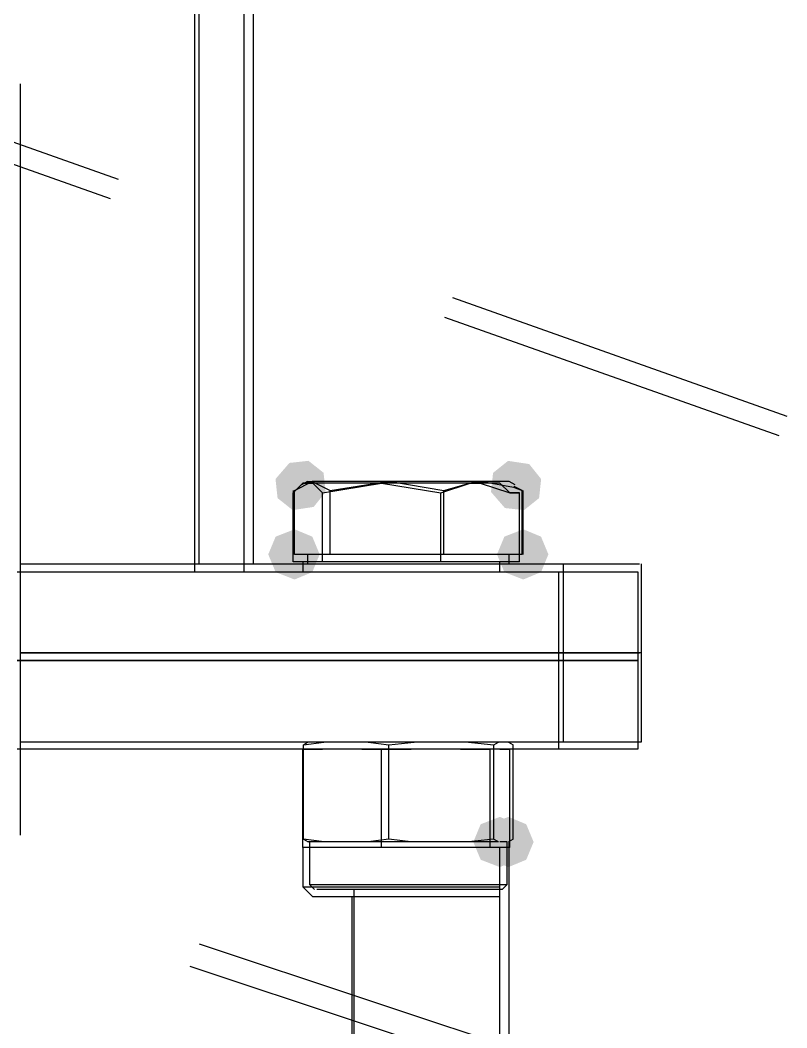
# Model space of a CAD drawing. Extents: x 3 to 592, y 5 to 207.
# Drawn here: x 49.47 to 52.216, y 56.328 to 59.937 of the extents above; entities that cross this region are included whole.
import ezdxf

# ---------------------------------------------------------------- set-up
doc = ezdxf.new("R2010")
doc.units = 0
doc.layers.get('0').update_dxf_attribs({"linetype": 'CONTINUOUS'})

msp = doc.modelspace()

# ---------------------------------------------------------------- hatches: boundary and pattern name
h = msp.add_hatch(color=7)
h.dxf.hatch_style = 2
h.paths.add_polyline_path([(50.434526, 58.351327), (50.50293, 58.35879), (50.556702, 58.315856), (50.564165, 58.247453), (50.521231, 58.193681), (50.445772, 58.182337), (50.392, 58.22527), (50.384537, 58.293674)])
h = msp.add_hatch(color=7)
h.dxf.hatch_style = 2
h.paths.add_polyline_path([(50.434526, 58.351327), (50.50293, 58.35879), (50.556702, 58.315856), (50.564165, 58.247453), (50.521231, 58.193681), (50.445772, 58.182337), (50.392, 58.22527), (50.384537, 58.293674)])
h = msp.add_hatch(color=7)
h.dxf.hatch_style = 2
h.paths.add_polyline_path([(50.434526, 58.351327), (50.50293, 58.35879), (50.556702, 58.315856), (50.564165, 58.247453), (50.521231, 58.193681), (50.445772, 58.182337), (50.392, 58.22527), (50.384537, 58.293674)])
h = msp.add_hatch(color=7)
h.dxf.hatch_style = 2
h.paths.add_polyline_path([(50.434526, 58.351327), (50.50293, 58.35879), (50.556702, 58.315856), (50.564165, 58.247453), (50.521231, 58.193681), (50.445772, 58.182337), (50.392, 58.22527), (50.384537, 58.293674)])
h = msp.add_hatch(color=7)
h.dxf.hatch_style = 2
h.paths.add_polyline_path([(51.292968, 58.34727), (51.335902, 58.293498), (51.328438, 58.225094), (51.274666, 58.18216), (51.206263, 58.189624), (51.156273, 58.247276), (51.163737, 58.31568), (51.217509, 58.358614)])
h = msp.add_hatch(color=7)
h.dxf.hatch_style = 2
h.paths.add_polyline_path([(51.292968, 58.34727), (51.335902, 58.293498), (51.328438, 58.225094), (51.274666, 58.18216), (51.206263, 58.189624), (51.156273, 58.247276), (51.163737, 58.31568), (51.217509, 58.358614)])
h = msp.add_hatch(color=7)
h.dxf.hatch_style = 2
h.paths.add_polyline_path([(51.292968, 58.34727), (51.335902, 58.293498), (51.328438, 58.225094), (51.274666, 58.18216), (51.206263, 58.189624), (51.156273, 58.247276), (51.163737, 58.31568), (51.217509, 58.358614)])
h = msp.add_hatch(color=7)
h.dxf.hatch_style = 2
h.paths.add_polyline_path([(51.292968, 58.34727), (51.335902, 58.293498), (51.328438, 58.225094), (51.274666, 58.18216), (51.206263, 58.189624), (51.156273, 58.247276), (51.163737, 58.31568), (51.217509, 58.358614)])
h = msp.add_hatch(color=7)
h.dxf.hatch_style = 2
h.paths.add_polyline_path([(50.452796, 58.113648), (50.516329, 58.087223), (50.542754, 58.023689), (50.516329, 57.960156), (50.452796, 57.933731), (50.38503, 57.960156), (50.358604, 58.023689), (50.38503, 58.087223)])
h = msp.add_hatch(color=7)
h.dxf.hatch_style = 2
h.paths.add_polyline_path([(50.452796, 58.113648), (50.516329, 58.087223), (50.542754, 58.023689), (50.516329, 57.960156), (50.452796, 57.933731), (50.38503, 57.960156), (50.358604, 58.023689), (50.38503, 58.087223)])
h = msp.add_hatch(color=7)
h.dxf.hatch_style = 2
h.paths.add_polyline_path([(50.452796, 58.113648), (50.516329, 58.087223), (50.542754, 58.023689), (50.516329, 57.960156), (50.452796, 57.933731), (50.38503, 57.960156), (50.358604, 58.023689), (50.38503, 58.087223)])
h = msp.add_hatch(color=7)
h.dxf.hatch_style = 2
h.paths.add_polyline_path([(50.452796, 58.113648), (50.516329, 58.087223), (50.542754, 58.023689), (50.516329, 57.960156), (50.452796, 57.933731), (50.38503, 57.960156), (50.358604, 58.023689), (50.38503, 58.087223)])
h = msp.add_hatch(color=7)
h.dxf.hatch_style = 2
h.paths.add_polyline_path([(51.271876, 58.113648), (51.335409, 58.087223), (51.361834, 58.023689), (51.335409, 57.960156), (51.271876, 57.933731), (51.204109, 57.960156), (51.177684, 58.023689), (51.204109, 58.087223)])
h = msp.add_hatch(color=7)
h.dxf.hatch_style = 2
h.paths.add_polyline_path([(51.271876, 58.113648), (51.335409, 58.087223), (51.361834, 58.023689), (51.335409, 57.960156), (51.271876, 57.933731), (51.204109, 57.960156), (51.177684, 58.023689), (51.204109, 58.087223)])
h = msp.add_hatch(color=7)
h.dxf.hatch_style = 2
h.paths.add_polyline_path([(51.271876, 58.113648), (51.335409, 58.087223), (51.361834, 58.023689), (51.335409, 57.960156), (51.271876, 57.933731), (51.204109, 57.960156), (51.177684, 58.023689), (51.204109, 58.087223)])
h = msp.add_hatch(color=7)
h.dxf.hatch_style = 2
h.paths.add_polyline_path([(51.271876, 58.113648), (51.335409, 58.087223), (51.361834, 58.023689), (51.335409, 57.960156), (51.271876, 57.933731), (51.204109, 57.960156), (51.177684, 58.023689), (51.204109, 58.087223)])
h = msp.add_hatch(color=7)
h.dxf.hatch_style = 2
h.paths.add_polyline_path([(51.187809, 57.083642), (51.251342, 57.057217), (51.277767, 56.993684), (51.251342, 56.930151), (51.187809, 56.903726), (51.119337, 56.930151), (51.092911, 56.993684), (51.119337, 57.057217)])
h = msp.add_hatch(color=7)
h.dxf.hatch_style = 2
h.paths.add_polyline_path([(51.187809, 57.083642), (51.251342, 57.057217), (51.277767, 56.993684), (51.251342, 56.930151), (51.187809, 56.903726), (51.119337, 56.930151), (51.092911, 56.993684), (51.119337, 57.057217)])
h = msp.add_hatch(color=7)
h.dxf.hatch_style = 2
h.paths.add_polyline_path([(51.187809, 57.083642), (51.251342, 57.057217), (51.277767, 56.993684), (51.251342, 56.930151), (51.187809, 56.903726), (51.119337, 56.930151), (51.092911, 56.993684), (51.119337, 57.057217)])
h = msp.add_hatch(color=7)
h.dxf.hatch_style = 2
h.paths.add_polyline_path([(51.187809, 57.083642), (51.251342, 57.057217), (51.277767, 56.993684), (51.251342, 56.930151), (51.187809, 56.903726), (51.119337, 56.930151), (51.092911, 56.993684), (51.119337, 57.057217)])
h = msp.add_hatch(color=7)
h.dxf.hatch_style = 2
h.paths.add_polyline_path([(51.218959, 57.083642), (51.282492, 57.057217), (51.308917, 56.993684), (51.282492, 56.930151), (51.218959, 56.903726), (51.150487, 56.930151), (51.124062, 56.993684), (51.150487, 57.057217)])
h = msp.add_hatch(color=7)
h.dxf.hatch_style = 2
h.paths.add_polyline_path([(51.218959, 57.083642), (51.282492, 57.057217), (51.308917, 56.993684), (51.282492, 56.930151), (51.218959, 56.903726), (51.150487, 56.930151), (51.124062, 56.993684), (51.150487, 57.057217)])
h = msp.add_hatch(color=7)
h.dxf.hatch_style = 2
h.paths.add_polyline_path([(51.218959, 57.083642), (51.282492, 57.057217), (51.308917, 56.993684), (51.282492, 56.930151), (51.218959, 56.903726), (51.150487, 56.930151), (51.124062, 56.993684), (51.150487, 57.057217)])
h = msp.add_hatch(color=7)
h.dxf.hatch_style = 2
h.paths.add_polyline_path([(51.218959, 57.083642), (51.282492, 57.057217), (51.308917, 56.993684), (51.282492, 56.930151), (51.218959, 56.903726), (51.150487, 56.930151), (51.124062, 56.993684), (51.150487, 57.057217)])

# ---------------------------------------------------------------- linework, layer by layer
at = {"color": 7}
for points in [[(50.094444, 63.535278), (50.094444, 57.961389)], [(50.110214, 63.545896), (50.110214, 57.990352)], [(50.110214, 63.545896), (50.110214, 57.990352)], [(50.110214, 63.545896), (50.110214, 57.990352)], [(50.110214, 63.545896), (50.110214, 57.990352)], [(50.270833, 63.535278), (50.270833, 57.961389)], [(50.304665, 63.545896), (50.304665, 57.990352)], [(50.304665, 63.545896), (50.304665, 57.990352)], [(50.304665, 63.545896), (50.304665, 57.990352)], [(50.304665, 63.545896), (50.304665, 57.990352)], [(44.897957, 61.112859), (49.821695, 59.367498)], [(44.897957, 61.112859), (49.821695, 59.367498)], [(49.793748, 59.296916), (44.869735, 61.042374)], [(49.793748, 59.296916), (44.869735, 61.042374)], [(49.471333, 58.407018), (49.471333, 59.708768)], [(49.471333, 58.407018), (49.471333, 59.708768)], [(49.471333, 58.407018), (49.471333, 59.708768)], [(49.471333, 58.407018), (49.471333, 59.708768)], [(51.018714, 58.94318), (52.215733, 58.518862)], [(51.018714, 58.94318), (52.215733, 58.518862)], [(52.187786, 58.44828), (50.990767, 58.872598)], [(52.187786, 58.44828), (50.990767, 58.872598)], [(49.471333, 57.018132), (49.471333, 57.028362), (49.471333, 57.058348), (49.471333, 57.108443), (49.471333, 57.177234), (49.471333, 57.264018), (49.471333, 57.367382), (49.471333, 57.485915), (49.471333, 57.618207), (49.471333, 57.761434), (49.471333, 57.91454), (49.471333, 58.074701), (49.471333, 58.239448), (49.471333, 58.407018)], [(49.471333, 57.018132), (49.471333, 57.028362), (49.471333, 57.058348), (49.471333, 57.108443), (49.471333, 57.177234), (49.471333, 57.264018), (49.471333, 57.367382), (49.471333, 57.485915), (49.471333, 57.618207), (49.471333, 57.761434), (49.471333, 57.91454), (49.471333, 58.074701), (49.471333, 58.239448), (49.471333, 58.407018)], [(49.471333, 57.018132), (49.471333, 57.028362), (49.471333, 57.058348), (49.471333, 57.108443), (49.471333, 57.177234), (49.471333, 57.264018), (49.471333, 57.367382), (49.471333, 57.485915), (49.471333, 57.618207), (49.471333, 57.761434), (49.471333, 57.91454), (49.471333, 58.074701), (49.471333, 58.239448), (49.471333, 58.407018)], [(49.471333, 57.018132), (49.471333, 57.028362), (49.471333, 57.058348), (49.471333, 57.108443), (49.471333, 57.177234), (49.471333, 57.264018), (49.471333, 57.367382), (49.471333, 57.485915), (49.471333, 57.618207), (49.471333, 57.761434), (49.471333, 57.91454), (49.471333, 58.074701), (49.471333, 58.239448), (49.471333, 58.407018)], [(50.499116, 58.28478), (50.477949, 58.272433)], [(50.499116, 58.28478), (50.477949, 58.272433)], [(50.499116, 58.28478), (50.477949, 58.272433)], [(50.499116, 58.28478), (50.477949, 58.272433)], [(50.499116, 58.28478), (50.516402, 58.28478)], [(50.499116, 58.28478), (50.516402, 58.28478)], [(50.499116, 58.28478), (50.516402, 58.28478)], [(50.499116, 58.28478), (50.516402, 58.28478)], [(50.516261, 58.28478), (50.579761, 58.252677)], [(50.516261, 58.28478), (50.579761, 58.252677)], [(50.516261, 58.28478), (50.579761, 58.252677)], [(50.516261, 58.28478), (50.579761, 58.252677)], [(50.783455, 58.28478), (50.737946, 58.28478), (50.694907, 58.28478), (50.654338, 58.28478), (50.617296, 58.28478), (50.584488, 58.28478), (50.556619, 58.28478), (50.533688, 58.28478), (50.516402, 58.28478)], [(50.783455, 58.28478), (50.737946, 58.28478), (50.694907, 58.28478), (50.654338, 58.28478), (50.617296, 58.28478), (50.584488, 58.28478), (50.556619, 58.28478), (50.533688, 58.28478), (50.516402, 58.28478)], [(50.783455, 58.28478), (50.737946, 58.28478), (50.694907, 58.28478), (50.654338, 58.28478), (50.617296, 58.28478), (50.584488, 58.28478), (50.556619, 58.28478), (50.533688, 58.28478), (50.516402, 58.28478)], [(50.783455, 58.28478), (50.737946, 58.28478), (50.694907, 58.28478), (50.654338, 58.28478), (50.617296, 58.28478), (50.584488, 58.28478), (50.556619, 58.28478), (50.533688, 58.28478), (50.516402, 58.28478)], [(50.783455, 58.28478), (50.797919, 58.284427), (50.987007, 58.252677)], [(51.127413, 58.28478), (51.093546, 58.28478), (51.055446, 58.28478), (51.014171, 58.28478), (50.970074, 58.28478), (50.924213, 58.28478), (50.877294, 58.28478), (50.830021, 58.28478), (50.783455, 58.28478)], [(50.783455, 58.28478), (50.797919, 58.284427), (50.987007, 58.252677)], [(51.127413, 58.28478), (51.093546, 58.28478), (51.055446, 58.28478), (51.014171, 58.28478), (50.970074, 58.28478), (50.924213, 58.28478), (50.877294, 58.28478), (50.830021, 58.28478), (50.783455, 58.28478)], [(50.783455, 58.28478), (50.797919, 58.284427), (50.987007, 58.252677)], [(51.127413, 58.28478), (51.093546, 58.28478), (51.055446, 58.28478), (51.014171, 58.28478), (50.970074, 58.28478), (50.924213, 58.28478), (50.877294, 58.28478), (50.830021, 58.28478), (50.783455, 58.28478)], [(50.783455, 58.28478), (50.797919, 58.284427), (50.987007, 58.252677)], [(51.127413, 58.28478), (51.093546, 58.28478), (51.055446, 58.28478), (51.014171, 58.28478), (50.970074, 58.28478), (50.924213, 58.28478), (50.877294, 58.28478), (50.830021, 58.28478), (50.783455, 58.28478)], [(51.127413, 58.28478), (51.236774, 58.264672), (51.267819, 58.252677)], [(51.127413, 58.28478), (51.236774, 58.264672), (51.267819, 58.252677)], [(51.127413, 58.28478), (51.236774, 58.264672), (51.267819, 58.252677)], [(51.127413, 58.28478), (51.236774, 58.264672), (51.267819, 58.252677)], [(51.221358, 58.28478), (51.200191, 58.28478), (51.181141, 58.28478), (51.156799, 58.28478), (51.127519, 58.28478)], [(51.221358, 58.28478), (51.200191, 58.28478), (51.181141, 58.28478), (51.156799, 58.28478), (51.127519, 58.28478)], [(51.221358, 58.28478), (51.200191, 58.28478), (51.181141, 58.28478), (51.156799, 58.28478), (51.127519, 58.28478)], [(51.221358, 58.28478), (51.200191, 58.28478), (51.181141, 58.28478), (51.156799, 58.28478), (51.127519, 58.28478)], [(51.242595, 58.272504), (51.221428, 58.284851)], [(51.242595, 58.272504), (51.221428, 58.284851)], [(51.242595, 58.272504), (51.221428, 58.284851)], [(51.242595, 58.272504), (51.221428, 58.284851)], [(50.4825, 58.278889), (50.447222, 58.243611)], [(50.447222, 58.243611), (50.4825, 58.278889)], [(50.448563, 58.023689), (50.448563, 58.252642)], [(50.448563, 58.023689), (50.448563, 58.252642)], [(50.448563, 58.023689), (50.448563, 58.252642)], [(50.448563, 58.023689), (50.448563, 58.252642)], [(50.452796, 58.252536), (50.516296, 58.284639)], [(50.452796, 58.252536), (50.516296, 58.284639)], [(50.452796, 58.252536), (50.516296, 58.284639)], [(50.452796, 58.252536), (50.516296, 58.284639)], [(50.452796, 58.023689), (50.452796, 58.252642)], [(50.452796, 58.023689), (50.452796, 58.252642)], [(50.452796, 58.023689), (50.452796, 58.252642)], [(50.452796, 58.023689), (50.452796, 58.252642)], [(50.4825, 58.278889), (50.517778, 58.278889), (50.553056, 58.243611)], [(50.764722, 58.278889), (50.729444, 58.278889), (50.694167, 58.278889), (50.623611, 58.278889), (50.588333, 58.278889), (50.553056, 58.278889), (50.517778, 58.278889), (50.4825, 58.278889)], [(50.553056, 58.243611), (50.764722, 58.278889)], [(50.579726, 58.252536), (50.783278, 58.284639)], [(50.579726, 58.252536), (50.783278, 58.284639)], [(50.579726, 58.252536), (50.783278, 58.284639)], [(50.579726, 58.252536), (50.783278, 58.284639)], [(50.579726, 58.023689), (50.579726, 58.252642)], [(50.579726, 58.023689), (50.579726, 58.252642)], [(50.579726, 58.023689), (50.579726, 58.252642)], [(50.579726, 58.023689), (50.579726, 58.252642)], [(50.764722, 58.278889), (50.976389, 58.243611)], [(51.1175, 58.278889), (51.082222, 58.278889), (51.046944, 58.278889), (51.011667, 58.278889), (50.941111, 58.278889), (50.905833, 58.278889), (50.870556, 58.278889), (50.8, 58.278889), (50.764722, 58.278889)], [(50.976389, 58.243611), (51.082222, 58.278889), (51.1175, 58.278889)], [(50.987149, 58.252536), (51.092982, 58.282875), (51.127554, 58.284639)], [(50.987149, 58.252536), (51.092982, 58.282875), (51.127554, 58.284639)], [(50.987149, 58.252536), (51.092982, 58.282875), (51.127554, 58.284639)], [(50.987149, 58.252536), (51.092982, 58.282875), (51.127554, 58.284639)], [(50.987149, 58.023689), (50.987149, 58.252642)], [(50.987149, 58.023689), (50.987149, 58.252642)], [(50.987149, 58.023689), (50.987149, 58.252642)], [(50.987149, 58.023689), (50.987149, 58.252642)], [(51.1175, 58.278889), (51.223333, 58.243611), (51.258611, 58.243611)], [(51.188056, 58.278889), (51.152778, 58.278889), (51.1175, 58.278889)], [(51.223333, 58.243611), (51.188056, 58.278889)], [(51.267677, 58.252536), (51.239455, 58.267)], [(51.267677, 58.252536), (51.239455, 58.267)], [(51.267677, 58.252536), (51.239455, 58.267)], [(51.267677, 58.252536), (51.239455, 58.267)], [(51.267677, 58.023689), (51.267677, 58.252642)], [(51.267677, 58.023689), (51.267677, 58.252642)], [(51.267677, 58.023689), (51.267677, 58.252642)], [(51.267677, 58.023689), (51.267677, 58.252642)], [(51.271876, 58.023689), (51.271876, 58.252642)], [(51.271876, 58.023689), (51.271876, 58.252642)], [(51.271876, 58.023689), (51.271876, 58.252642)], [(51.271876, 58.023689), (51.271876, 58.252642)], [(50.447222, 57.996667), (50.447222, 58.243611)], [(50.447222, 57.996667), (50.447222, 58.243611)], [(50.553056, 57.996667), (50.553056, 58.243611)], [(50.976389, 57.996667), (50.976389, 58.243611)], [(51.258611, 58.243611), (51.223333, 58.243611)], [(51.258611, 57.996667), (51.258611, 58.243611)], [(51.258611, 57.996667), (51.258611, 58.243611)], [(50.4825, 57.996667), (50.447222, 57.996667)], [(50.516261, 58.023689), (50.452761, 58.023689)], [(50.516261, 58.023689), (50.452761, 58.023689)], [(50.516261, 58.023689), (50.452761, 58.023689)], [(50.516261, 58.023689), (50.452761, 58.023689)], [(50.4825, 57.996667), (50.4825, 57.961389)], [(50.553056, 57.996667), (50.4825, 57.996667)], [(50.499116, 58.023689), (50.499116, 57.990528)], [(50.499116, 58.023689), (50.499116, 57.990528)], [(50.499116, 58.023689), (50.499116, 57.990528)], [(50.499116, 58.023689), (50.499116, 57.990528)], [(50.579726, 58.023689), (50.516226, 58.023689)], [(50.579726, 58.023689), (50.516226, 58.023689)], [(50.579726, 58.023689), (50.516226, 58.023689)], [(50.579726, 58.023689), (50.516226, 58.023689)], [(50.764722, 57.996667), (50.553056, 57.996667)], [(50.783455, 58.023689), (50.579902, 58.023689)], [(50.783455, 58.023689), (50.579902, 58.023689)], [(50.783455, 58.023689), (50.579902, 58.023689)], [(50.783455, 58.023689), (50.579902, 58.023689)], [(50.976389, 57.996667), (50.764722, 57.996667)], [(50.987149, 58.023689), (50.783596, 58.023689)], [(50.987149, 58.023689), (50.783596, 58.023689)], [(50.987149, 58.023689), (50.783596, 58.023689)], [(50.987149, 58.023689), (50.783596, 58.023689)], [(51.1175, 57.996667), (50.976389, 57.996667)], [(51.127413, 58.023689), (50.987007, 58.023689)], [(51.127413, 58.023689), (50.987007, 58.023689)], [(51.127413, 58.023689), (50.987007, 58.023689)], [(51.127413, 58.023689), (50.987007, 58.023689)], [(51.258611, 57.996667), (51.1175, 57.996667)], [(51.267677, 58.023689), (51.127272, 58.023689)], [(51.267677, 58.023689), (51.127272, 58.023689)], [(51.267677, 58.023689), (51.127272, 58.023689)], [(51.267677, 58.023689), (51.127272, 58.023689)], [(51.188056, 57.961389), (51.188056, 57.996667)], [(51.221358, 57.990352), (51.221358, 58.023513)], [(51.221358, 57.990352), (51.221358, 58.023513)], [(51.221358, 57.990352), (51.221358, 58.023513)], [(51.221358, 57.990352), (51.221358, 58.023513)], [(49.459444, 57.961389), (51.399722, 57.961389)], [(49.471333, 57.990352), (51.415844, 57.990352)], [(49.471333, 57.990352), (51.415844, 57.990352)], [(49.471333, 57.990352), (51.415844, 57.990352)], [(49.471333, 57.990352), (51.415844, 57.990352)], [(51.399722, 57.643889), (51.399722, 57.961389)], [(51.399722, 57.961389), (51.435, 57.961389), (51.505556, 57.961389), (51.540833, 57.961389), (51.611389, 57.961389), (51.646667, 57.961389), (51.681944, 57.961389)], [(51.415774, 57.670912), (51.415774, 57.990528)], [(51.415774, 57.670912), (51.415774, 57.990528)], [(51.415774, 57.670912), (51.415774, 57.990528)], [(51.415774, 57.670912), (51.415774, 57.990528)], [(51.415774, 57.990352), (51.470101, 57.990352), (51.52196, 57.990352), (51.569937, 57.990352), (51.612271, 57.990352), (51.646843, 57.990352), (51.672243, 57.990352), (51.688118, 57.990352)], [(51.415774, 57.990352), (51.470101, 57.990352), (51.52196, 57.990352), (51.569937, 57.990352), (51.612271, 57.990352), (51.646843, 57.990352), (51.672243, 57.990352), (51.688118, 57.990352)], [(51.415774, 57.990352), (51.470101, 57.990352), (51.52196, 57.990352), (51.569937, 57.990352), (51.612271, 57.990352), (51.646843, 57.990352), (51.672243, 57.990352), (51.688118, 57.990352)], [(51.415774, 57.990352), (51.470101, 57.990352), (51.52196, 57.990352), (51.569937, 57.990352), (51.612271, 57.990352), (51.646843, 57.990352), (51.672243, 57.990352), (51.688118, 57.990352)], [(51.681944, 57.961389), (51.681944, 57.643889)], [(51.693551, 57.990352), (51.693551, 57.670735)], [(51.693551, 57.990352), (51.693551, 57.670735)], [(51.693551, 57.990352), (51.693551, 57.670735)], [(51.693551, 57.990352), (51.693551, 57.670735)], [(49.459444, 57.643889), (51.399722, 57.643889)], [(51.399722, 57.643889), (49.459444, 57.643889)], [(51.415774, 57.670912), (49.471263, 57.670912)], [(51.415774, 57.670912), (49.471263, 57.670912)], [(51.415774, 57.670912), (49.471263, 57.670912)], [(51.415774, 57.670912), (49.471263, 57.670912)], [(49.471333, 57.670912), (51.415844, 57.670912)], [(49.471333, 57.670912), (51.415844, 57.670912)], [(49.471333, 57.670912), (51.415844, 57.670912)], [(49.471333, 57.670912), (51.415844, 57.670912)], [(51.681944, 57.643889), (51.646667, 57.643889), (51.611389, 57.643889), (51.540833, 57.643889), (51.505556, 57.643889), (51.435, 57.643889), (51.399722, 57.643889)], [(51.399722, 57.326389), (51.399722, 57.643889)], [(51.399722, 57.643889), (51.435, 57.643889), (51.505556, 57.643889), (51.540833, 57.643889), (51.611389, 57.643889), (51.646667, 57.643889), (51.681944, 57.643889)], [(51.415774, 57.351436), (51.415774, 57.671053)], [(51.415774, 57.351436), (51.415774, 57.671053)], [(51.415774, 57.351436), (51.415774, 57.671053)], [(51.415774, 57.351436), (51.415774, 57.671053)], [(51.415774, 57.670912), (51.470101, 57.670912), (51.52196, 57.670912), (51.569937, 57.670912), (51.612271, 57.670912), (51.646843, 57.670912), (51.672243, 57.670912), (51.688118, 57.670912)], [(51.415774, 57.670912), (51.470101, 57.670912), (51.52196, 57.670912), (51.569937, 57.670912), (51.612271, 57.670912), (51.646843, 57.670912), (51.672243, 57.670912), (51.688118, 57.670912)], [(51.415774, 57.670912), (51.470101, 57.670912), (51.52196, 57.670912), (51.569937, 57.670912), (51.612271, 57.670912), (51.646843, 57.670912), (51.672243, 57.670912), (51.688118, 57.670912)], [(51.415774, 57.670912), (51.470101, 57.670912), (51.52196, 57.670912), (51.569937, 57.670912), (51.612271, 57.670912), (51.646843, 57.670912), (51.672243, 57.670912), (51.688118, 57.670912)], [(51.693551, 57.670912), (51.672384, 57.670912), (51.646631, 57.670912), (51.612059, 57.670912), (51.570079, 57.670912), (51.522101, 57.670912), (51.46989, 57.670912), (51.415915, 57.670912)], [(51.693551, 57.670912), (51.672384, 57.670912), (51.646631, 57.670912), (51.612059, 57.670912), (51.570079, 57.670912), (51.522101, 57.670912), (51.46989, 57.670912), (51.415915, 57.670912)], [(51.693551, 57.670912), (51.672384, 57.670912), (51.646631, 57.670912), (51.612059, 57.670912), (51.570079, 57.670912), (51.522101, 57.670912), (51.46989, 57.670912), (51.415915, 57.670912)], [(51.693551, 57.670912), (51.672384, 57.670912), (51.646631, 57.670912), (51.612059, 57.670912), (51.570079, 57.670912), (51.522101, 57.670912), (51.46989, 57.670912), (51.415915, 57.670912)], [(51.681944, 57.643889), (51.681944, 57.326389)], [(51.693551, 57.670912), (51.693551, 57.351295)], [(51.693551, 57.670912), (51.693551, 57.351295)], [(51.693551, 57.670912), (51.693551, 57.351295)], [(51.693551, 57.670912), (51.693551, 57.351295)], [(51.415774, 57.351436), (49.471263, 57.351436)], [(51.415774, 57.351436), (49.471263, 57.351436)], [(51.415774, 57.351436), (49.471263, 57.351436)], [(51.415774, 57.351436), (49.471263, 57.351436)], [(50.501515, 57.351436), (50.484581, 57.341206)], [(50.501515, 57.351436), (50.484581, 57.341206)], [(50.501515, 57.351436), (50.484581, 57.341206)], [(50.501515, 57.351436), (50.484581, 57.341206)], [(50.484723, 57.34117), (50.5581, 57.351401)], [(50.484723, 57.34117), (50.5581, 57.351401)], [(50.484723, 57.34117), (50.5581, 57.351401)], [(50.484723, 57.34117), (50.5581, 57.351401)], [(50.716886, 57.351436), (50.790616, 57.341206)], [(50.716886, 57.351436), (50.790616, 57.341206)], [(50.716886, 57.351436), (50.790616, 57.341206)], [(50.716886, 57.351436), (50.790616, 57.341206)], [(50.79044, 57.34117), (50.880751, 57.351401)], [(50.79044, 57.34117), (50.880751, 57.351401)], [(50.79044, 57.34117), (50.880751, 57.351401)], [(50.79044, 57.34117), (50.880751, 57.351401)], [(51.07559, 57.351436), (51.086879, 57.350378), (51.165901, 57.341206)], [(51.07559, 57.351436), (51.086879, 57.350378), (51.165901, 57.341206)], [(51.07559, 57.351436), (51.086879, 57.350378), (51.165901, 57.341206)], [(51.07559, 57.351436), (51.086879, 57.350378), (51.165901, 57.341206)], [(51.165936, 57.34117), (51.18287, 57.351401)], [(51.165936, 57.34117), (51.18287, 57.351401)], [(51.165936, 57.34117), (51.18287, 57.351401)], [(51.165936, 57.34117), (51.18287, 57.351401)], [(51.218959, 57.351436), (51.235892, 57.341206)], [(51.218959, 57.351436), (51.235892, 57.341206)], [(51.218959, 57.351436), (51.235892, 57.341206)], [(51.218959, 57.351436), (51.235892, 57.341206)], [(51.693551, 57.351436), (51.672384, 57.351436), (51.646631, 57.351436), (51.612059, 57.351436), (51.570079, 57.351436), (51.522101, 57.351436), (51.46989, 57.351436), (51.415915, 57.351436)], [(51.693551, 57.351436), (51.672384, 57.351436), (51.646631, 57.351436), (51.612059, 57.351436), (51.570079, 57.351436), (51.522101, 57.351436), (51.46989, 57.351436), (51.415915, 57.351436)], [(51.693551, 57.351436), (51.672384, 57.351436), (51.646631, 57.351436), (51.612059, 57.351436), (51.570079, 57.351436), (51.522101, 57.351436), (51.46989, 57.351436), (51.415915, 57.351436)], [(51.693551, 57.351436), (51.672384, 57.351436), (51.646631, 57.351436), (51.612059, 57.351436), (51.570079, 57.351436), (51.522101, 57.351436), (51.46989, 57.351436), (51.415915, 57.351436)], [(51.399722, 57.326389), (49.459444, 57.326389)], [(50.4825, 56.973611), (50.4825, 57.326389)], [(50.4825, 57.326389), (50.553056, 57.326389)], [(50.484723, 57.00395), (50.484723, 57.341206)], [(50.484723, 57.00395), (50.484723, 57.341206)], [(50.484723, 57.00395), (50.484723, 57.341206)], [(50.484723, 57.00395), (50.484723, 57.341206)], [(50.694167, 57.326389), (50.764722, 57.326389)], [(50.764722, 56.973611), (50.764722, 57.326389)], [(50.764722, 57.326389), (50.870556, 57.326389)], [(50.79044, 57.00395), (50.79044, 57.341206)], [(50.79044, 57.00395), (50.79044, 57.341206)], [(50.79044, 57.00395), (50.79044, 57.341206)], [(50.79044, 57.00395), (50.79044, 57.341206)], [(51.046944, 57.326389), (51.082222, 57.326389), (51.152778, 57.326389)], [(51.152778, 56.973611), (51.152778, 57.326389)], [(51.165936, 57.00395), (51.165936, 57.341206)], [(51.165936, 57.00395), (51.165936, 57.341206)], [(51.165936, 57.00395), (51.165936, 57.341206)], [(51.165936, 57.00395), (51.165936, 57.341206)], [(51.188056, 57.326389), (51.223333, 57.326389)], [(51.223333, 56.973611), (51.223333, 57.326389)], [(51.235716, 57.00395), (51.235716, 57.341206)], [(51.235716, 57.00395), (51.235716, 57.341206)], [(51.235716, 57.00395), (51.235716, 57.341206)], [(51.235716, 57.00395), (51.235716, 57.341206)], [(51.681944, 57.326389), (51.646667, 57.326389), (51.611389, 57.326389), (51.540833, 57.326389), (51.505556, 57.326389), (51.435, 57.326389), (51.399722, 57.326389)], [(50.484723, 57.00395), (50.501656, 56.993719)], [(50.484723, 57.00395), (50.501656, 56.993719)], [(50.484723, 57.00395), (50.501656, 56.993719)], [(50.484723, 57.00395), (50.501656, 56.993719)], [(50.558277, 56.993684), (50.484899, 57.003915)], [(50.558277, 56.993684), (50.484899, 57.003915)], [(50.558277, 56.993684), (50.484899, 57.003915)], [(50.558277, 56.993684), (50.484899, 57.003915)], [(50.558277, 56.993684), (50.547341, 56.993684), (50.528643, 56.993684), (50.514179, 56.993684), (50.501479, 56.993684)], [(50.558277, 56.993684), (50.547341, 56.993684), (50.528643, 56.993684), (50.514179, 56.993684), (50.501479, 56.993684)], [(50.558277, 56.993684), (50.547341, 56.993684), (50.528643, 56.993684), (50.514179, 56.993684), (50.501479, 56.993684)], [(50.558277, 56.993684), (50.547341, 56.993684), (50.528643, 56.993684), (50.514179, 56.993684), (50.501479, 56.993684)], [(50.506348, 56.993684), (50.506348, 56.841637)], [(50.506348, 56.993684), (50.506348, 56.841637)], [(50.506348, 56.993684), (50.506348, 56.841637)], [(50.506348, 56.993684), (50.506348, 56.841637)], [(50.580466, 56.993684), (50.558241, 56.993684)], [(50.580466, 56.993684), (50.558241, 56.993684)], [(50.580466, 56.993684), (50.558241, 56.993684)], [(50.580466, 56.993684), (50.558241, 56.993684)], [(50.694696, 56.993684), (50.678468, 56.993684), (50.662593, 56.993684), (50.647071, 56.993684), (50.632607, 56.993684), (50.618496, 56.993684), (50.60509, 56.993684), (50.59239, 56.993684), (50.580396, 56.993684)], [(50.694696, 56.993684), (50.678468, 56.993684), (50.662593, 56.993684), (50.647071, 56.993684), (50.632607, 56.993684), (50.618496, 56.993684), (50.60509, 56.993684), (50.59239, 56.993684), (50.580396, 56.993684)], [(50.694696, 56.993684), (50.678468, 56.993684), (50.662593, 56.993684), (50.647071, 56.993684), (50.632607, 56.993684), (50.618496, 56.993684), (50.60509, 56.993684), (50.59239, 56.993684), (50.580396, 56.993684)], [(50.694696, 56.993684), (50.678468, 56.993684), (50.662593, 56.993684), (50.647071, 56.993684), (50.632607, 56.993684), (50.618496, 56.993684), (50.60509, 56.993684), (50.59239, 56.993684), (50.580396, 56.993684)], [(50.716886, 56.993684), (50.694661, 56.993684)], [(50.716886, 56.993684), (50.694661, 56.993684)], [(50.716886, 56.993684), (50.694661, 56.993684)], [(50.716886, 56.993684), (50.694661, 56.993684)], [(50.79044, 57.00395), (50.716709, 56.993719)], [(50.79044, 57.00395), (50.716709, 56.993719)], [(50.79044, 57.00395), (50.716709, 56.993719)], [(50.79044, 57.00395), (50.716709, 56.993719)], [(50.880786, 56.993684), (50.859972, 56.993684), (50.838806, 56.993684), (50.817992, 56.993684), (50.797178, 56.993684), (50.776717, 56.993684), (50.756256, 56.993684), (50.7365, 56.993684), (50.716744, 56.993684)], [(50.880786, 56.993684), (50.859972, 56.993684), (50.838806, 56.993684), (50.817992, 56.993684), (50.797178, 56.993684), (50.776717, 56.993684), (50.756256, 56.993684), (50.7365, 56.993684), (50.716744, 56.993684)], [(50.880786, 56.993684), (50.859972, 56.993684), (50.838806, 56.993684), (50.817992, 56.993684), (50.797178, 56.993684), (50.776717, 56.993684), (50.756256, 56.993684), (50.7365, 56.993684), (50.716744, 56.993684)], [(50.880786, 56.993684), (50.859972, 56.993684), (50.838806, 56.993684), (50.817992, 56.993684), (50.797178, 56.993684), (50.776717, 56.993684), (50.756256, 56.993684), (50.7365, 56.993684), (50.716744, 56.993684)], [(50.880786, 56.993684), (50.869497, 56.994743), (50.790475, 57.003915)], [(50.880786, 56.993684), (50.869497, 56.994743), (50.790475, 57.003915)], [(50.880786, 56.993684), (50.869497, 56.994743), (50.790475, 57.003915)], [(50.880786, 56.993684), (50.869497, 56.994743), (50.790475, 57.003915)], [(50.908021, 56.993684), (50.880857, 56.993684)], [(50.908021, 56.993684), (50.880857, 56.993684)], [(50.908021, 56.993684), (50.880857, 56.993684)], [(50.908021, 56.993684), (50.880857, 56.993684)], [(51.048356, 56.993684), (51.032128, 56.993684), (51.015547, 56.993684), (50.998261, 56.993684), (50.980975, 56.993684), (50.962983, 56.993684), (50.944992, 56.993684), (50.926647, 56.993684), (50.90795, 56.993684)], [(51.048356, 56.993684), (51.032128, 56.993684), (51.015547, 56.993684), (50.998261, 56.993684), (50.980975, 56.993684), (50.962983, 56.993684), (50.944992, 56.993684), (50.926647, 56.993684), (50.90795, 56.993684)], [(51.048356, 56.993684), (51.032128, 56.993684), (51.015547, 56.993684), (50.998261, 56.993684), (50.980975, 56.993684), (50.962983, 56.993684), (50.944992, 56.993684), (50.926647, 56.993684), (50.90795, 56.993684)], [(51.048356, 56.993684), (51.032128, 56.993684), (51.015547, 56.993684), (50.998261, 56.993684), (50.980975, 56.993684), (50.962983, 56.993684), (50.944992, 56.993684), (50.926647, 56.993684), (50.90795, 56.993684)], [(51.07559, 56.993684), (51.048426, 56.993684)], [(51.07559, 56.993684), (51.048426, 56.993684)], [(51.07559, 56.993684), (51.048426, 56.993684)], [(51.07559, 56.993684), (51.048426, 56.993684)], [(51.182729, 56.993684), (51.161562, 56.993684), (51.149567, 56.993684), (51.136515, 56.993684), (51.122756, 56.993684), (51.107587, 56.993684), (51.092065, 56.993684), (51.075484, 56.993684)], [(51.182729, 56.993684), (51.161562, 56.993684), (51.149567, 56.993684), (51.136515, 56.993684), (51.122756, 56.993684), (51.107587, 56.993684), (51.092065, 56.993684), (51.075484, 56.993684)], [(51.182729, 56.993684), (51.161562, 56.993684), (51.149567, 56.993684), (51.136515, 56.993684), (51.122756, 56.993684), (51.107587, 56.993684), (51.092065, 56.993684), (51.075484, 56.993684)], [(51.182729, 56.993684), (51.161562, 56.993684), (51.149567, 56.993684), (51.136515, 56.993684), (51.122756, 56.993684), (51.107587, 56.993684), (51.092065, 56.993684), (51.075484, 56.993684)], [(51.165936, 57.00395), (51.075625, 56.993719)], [(51.165936, 57.00395), (51.075625, 56.993719)], [(51.165936, 57.00395), (51.075625, 56.993719)], [(51.165936, 57.00395), (51.075625, 56.993719)], [(51.182729, 56.993684), (51.165795, 57.003915)], [(51.182729, 56.993684), (51.165795, 57.003915)], [(51.182729, 56.993684), (51.165795, 57.003915)], [(51.182729, 56.993684), (51.165795, 57.003915)], [(51.214126, 56.993684), (51.200015, 56.993684), (51.187667, 56.993684)], [(51.214126, 56.993684), (51.200015, 56.993684), (51.187667, 56.993684)], [(51.214126, 56.993684), (51.200015, 56.993684), (51.187667, 56.993684)], [(51.214126, 56.993684), (51.200015, 56.993684), (51.187667, 56.993684)], [(51.214126, 56.841743), (51.214126, 56.99379)], [(51.214126, 56.841743), (51.214126, 56.99379)], [(51.214126, 56.841743), (51.214126, 56.99379)], [(51.214126, 56.841743), (51.214126, 56.99379)], [(51.235716, 57.00395), (51.218782, 56.993719)], [(51.235716, 57.00395), (51.218782, 56.993719)], [(51.235716, 57.00395), (51.218782, 56.993719)], [(51.235716, 57.00395), (51.218782, 56.993719)], [(51.221358, 50.684783), (51.221358, 56.995272)], [(51.221358, 50.684783), (51.221358, 56.995272)], [(51.221358, 50.684783), (51.221358, 56.995272)], [(51.221358, 50.684783), (51.221358, 56.995272)], [(50.4825, 56.973611), (50.4825, 56.8325)], [(50.553056, 56.973611), (50.4825, 56.973611)], [(50.553056, 56.973611), (50.517778, 56.973611), (50.4825, 56.973611)], [(50.694167, 56.973611), (50.658889, 56.973611), (50.623611, 56.973611), (50.588333, 56.973611), (50.553056, 56.973611)], [(50.764722, 56.973611), (50.694167, 56.973611)], [(50.870556, 56.973611), (50.835278, 56.973611), (50.8, 56.973611), (50.764722, 56.973611), (50.729444, 56.973611), (50.694167, 56.973611)], [(50.870556, 56.973611), (50.835278, 56.973611), (50.764722, 56.973611)], [(50.905833, 56.973611), (50.870556, 56.973611)], [(51.046944, 56.973611), (51.011667, 56.973611), (50.976389, 56.973611), (50.941111, 56.973611), (50.905833, 56.973611)], [(51.152778, 56.973611), (51.046944, 56.973611)], [(51.152778, 56.973611), (51.1175, 56.973611), (51.082222, 56.973611), (51.046944, 56.973611)], [(51.188056, 56.973611), (51.152778, 56.973611)], [(51.188056, 56.8325), (51.188056, 56.973611)], [(51.223333, 56.973611), (51.188056, 56.973611)], [(51.188056, 50.658889), (51.188056, 56.973611)], [(50.506348, 56.841743), (50.524339, 56.823751)], [(50.506348, 56.841743), (50.544448, 56.841743), (50.592073, 56.841743), (50.654867, 56.841743), (50.730009, 56.841743), (50.812559, 56.841743), (50.897931, 56.841743), (50.980834, 56.841743)], [(50.506348, 56.841743), (50.524339, 56.823751)], [(50.506348, 56.841743), (50.544448, 56.841743), (50.592073, 56.841743), (50.654867, 56.841743), (50.730009, 56.841743), (50.812559, 56.841743), (50.897931, 56.841743), (50.980834, 56.841743)], [(50.506348, 56.841743), (50.524339, 56.823751)], [(50.506348, 56.841743), (50.544448, 56.841743), (50.592073, 56.841743), (50.654867, 56.841743), (50.730009, 56.841743), (50.812559, 56.841743), (50.897931, 56.841743), (50.980834, 56.841743)], [(50.506348, 56.841743), (50.524339, 56.823751)], [(50.506348, 56.841743), (50.544448, 56.841743), (50.592073, 56.841743), (50.654867, 56.841743), (50.730009, 56.841743), (50.812559, 56.841743), (50.897931, 56.841743), (50.980834, 56.841743)], [(50.980904, 56.841743), (51.057104, 56.841743), (51.121663, 56.841743), (51.171052, 56.841743), (51.202449, 56.841743), (51.214091, 56.841743)], [(50.980904, 56.841743), (51.057104, 56.841743), (51.121663, 56.841743), (51.171052, 56.841743), (51.202449, 56.841743), (51.214091, 56.841743)], [(50.980904, 56.841743), (51.057104, 56.841743), (51.121663, 56.841743), (51.171052, 56.841743), (51.202449, 56.841743), (51.214091, 56.841743)], [(50.980904, 56.841743), (51.057104, 56.841743), (51.121663, 56.841743), (51.171052, 56.841743), (51.202449, 56.841743), (51.214091, 56.841743)], [(51.196064, 56.823681), (51.214055, 56.841672)], [(51.196064, 56.823681), (51.214055, 56.841672)], [(51.196064, 56.823681), (51.214055, 56.841672)], [(51.196064, 56.823681), (51.214055, 56.841672)], [(50.4825, 56.8325), (50.517778, 56.797222)], [(50.4825, 56.8325), (50.517778, 56.8325), (50.588333, 56.8325), (50.623611, 56.8325), (50.729444, 56.8325), (50.8, 56.8325), (50.870556, 56.8325), (50.976389, 56.8325)], [(50.974731, 56.823681), (50.895709, 56.823681), (50.814922, 56.823681), (50.736606, 56.823681), (50.665345, 56.823681), (50.605725, 56.823681), (50.56057, 56.823681), (50.533053, 56.823681)], [(50.974731, 56.823681), (50.895709, 56.823681), (50.814922, 56.823681), (50.736606, 56.823681), (50.665345, 56.823681), (50.605725, 56.823681), (50.56057, 56.823681), (50.533053, 56.823681)], [(50.974731, 56.823681), (50.895709, 56.823681), (50.814922, 56.823681), (50.736606, 56.823681), (50.665345, 56.823681), (50.605725, 56.823681), (50.56057, 56.823681), (50.533053, 56.823681)], [(50.974731, 56.823681), (50.895709, 56.823681), (50.814922, 56.823681), (50.736606, 56.823681), (50.665345, 56.823681), (50.605725, 56.823681), (50.56057, 56.823681), (50.533053, 56.823681)], [(50.665768, 50.684783), (50.665768, 56.823822)], [(50.665768, 50.684783), (50.665768, 56.823822)], [(50.665768, 50.684783), (50.665768, 56.823822)], [(50.665768, 50.684783), (50.665768, 56.823822)], [(51.196064, 56.823681), (51.185128, 56.823681), (51.155141, 56.823681), (51.108222, 56.823681), (51.046839, 56.823681), (50.974872, 56.823681)], [(51.196064, 56.823681), (51.185128, 56.823681), (51.155141, 56.823681), (51.108222, 56.823681), (51.046839, 56.823681), (50.974872, 56.823681)], [(51.196064, 56.823681), (51.185128, 56.823681), (51.155141, 56.823681), (51.108222, 56.823681), (51.046839, 56.823681), (50.974872, 56.823681)], [(51.196064, 56.823681), (51.185128, 56.823681), (51.155141, 56.823681), (51.108222, 56.823681), (51.046839, 56.823681), (50.974872, 56.823681)], [(50.976389, 56.8325), (51.046944, 56.8325), (51.1175, 56.8325), (51.152778, 56.8325), (51.188056, 56.8325)], [(51.188056, 56.797222), (51.188056, 56.8325)], [(50.941111, 56.797222), (50.870556, 56.797222), (50.8, 56.797222), (50.729444, 56.797222), (50.658889, 56.797222), (50.588333, 56.797222), (50.553056, 56.797222), (50.517778, 56.797222)], [(50.658889, 50.658889), (50.658889, 56.797222)], [(51.188056, 56.797222), (51.152778, 56.797222), (51.082222, 56.797222), (51.046944, 56.797222), (50.941111, 56.797222)], [(50.111318, 56.629338), (51.316335, 56.228295)], [(50.111318, 56.629338), (51.316335, 56.228295)], [(51.284112, 56.146984), (50.079095, 56.548027)], [(51.284112, 56.146984), (50.079095, 56.548027)]]:
    msp.add_lwpolyline(points, dxfattribs=at)

doc.saveas('drawing.dxf')
